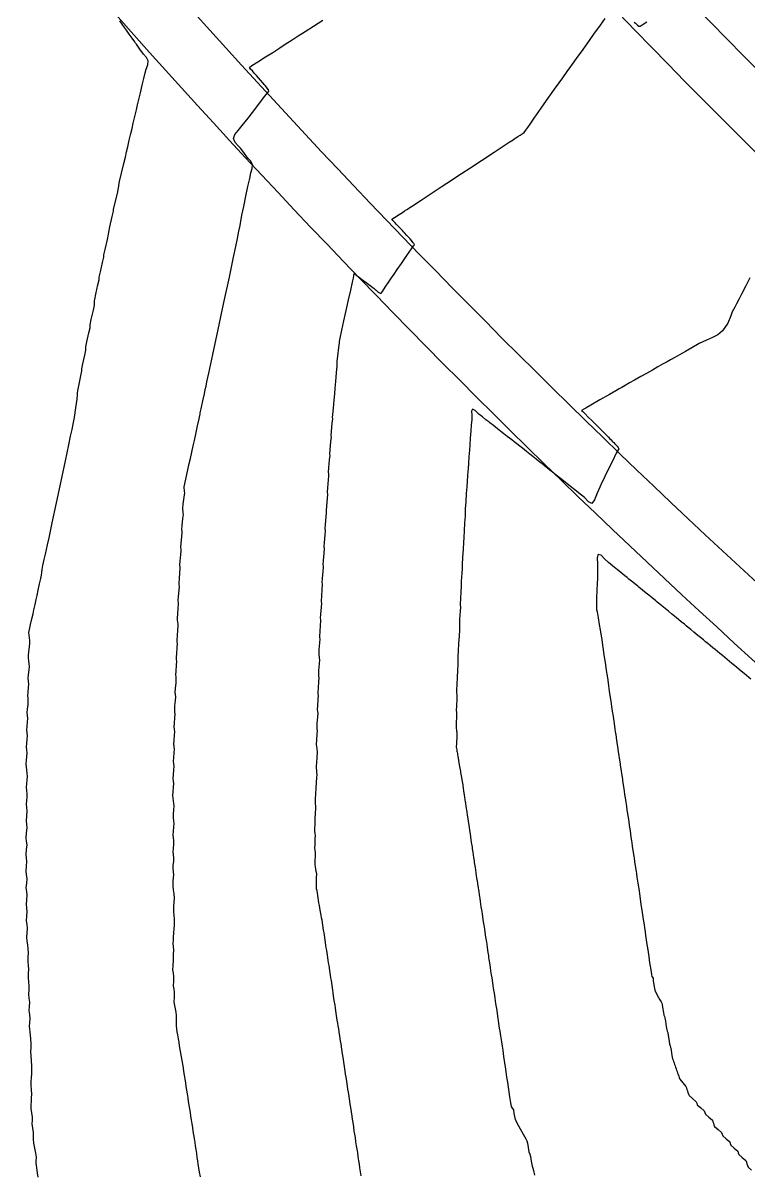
# Model space of a CAD drawing. Header units: millimetres. Extents: x 340454 to 342791, y 6993867 to 6995092.
# Drawn here: x 340884.13 to 340914.52, y 6994562.27 to 6994610.44 of the extents above; entities that cross this region are included whole.
import ezdxf

# ---------------------------------------------------------------- set-up
doc = ezdxf.new("R2010")
doc.units = ezdxf.units.MM
doc.header["$LTSCALE"] = 10
for name, color, linetype in [('T-HM-CURVA_INTERMEDIARIA', 45, 'Continuous'), ('T-HM-CURVA_MESTRA', 20, 'Continuous'), ('URB-Calçadas', 2, 'Continuous'), ('URB-Quadras', 3, 'Continuous')]:
    doc.layers.add(name, color=color, linetype=linetype)

msp = doc.modelspace()

# ---------------------------------------------------------------- linework, layer by layer
at = {"layer": 'T-HM-CURVA_INTERMEDIARIA', "color": 45, "linetype": 'Continuous', "lineweight": -3, "flags": 128}
for points, elevation in [([(340884.774, 6994562.14), (340884.745, 6994562.321), (340884.71, 6994562.529), (340884.692, 6994562.639), (340884.682, 6994562.702), (340884.689, 6994562.803), (340884.692, 6994562.972), (340884.669, 6994563.135), (340884.63, 6994563.349), (340884.592, 6994563.559), (340884.569, 6994563.721), (340884.575, 6994563.86), (340884.58, 6994563.999), (340884.551, 6994564.181), (340884.521, 6994564.367), (340884.527, 6994564.51), (340884.532, 6994564.652), (340884.503, 6994564.832), (340884.474, 6994565.016), (340884.476, 6994565.161), (340884.486, 6994565.307), (340884.495, 6994565.454), (340884.499, 6994565.604), (340884.485, 6994565.795), (340884.471, 6994565.993), (340884.477, 6994566.147), (340884.489, 6994566.302), (340884.501, 6994566.457), (340884.508, 6994566.618), (340884.5, 6994566.799), (340884.485, 6994567.007), (340884.469, 6994567.208), (340884.462, 6994567.389), (340884.473, 6994567.552), (340884.482, 6994567.714), (340884.463, 6994567.931), (340884.431, 6994568.214), (340884.412, 6994568.436), (340884.424, 6994568.603), (340884.434, 6994568.769), (340884.413, 6994568.941), (340884.392, 6994569.115), (340884.403, 6994569.285), (340884.415, 6994569.456), (340884.394, 6994569.626), (340884.374, 6994569.796), (340884.386, 6994569.971), (340884.397, 6994570.145), (340884.378, 6994570.313), (340884.358, 6994570.481), (340884.37, 6994570.659), (340884.382, 6994570.836), (340884.363, 6994571.002), (340884.344, 6994571.167), (340884.356, 6994571.35), (340884.369, 6994571.53), (340884.355, 6994571.695), (340884.332, 6994571.857), (340884.308, 6994572.018), (340884.295, 6994572.179), (340884.308, 6994572.365), (340884.322, 6994572.549), (340884.303, 6994572.708), (340884.286, 6994572.866), (340884.299, 6994573.057), (340884.313, 6994573.244), (340884.296, 6994573.4), (340884.278, 6994573.556), (340884.293, 6994573.75), (340884.307, 6994573.942), (340884.29, 6994574.095), (340884.273, 6994574.249), (340884.288, 6994574.447), (340884.303, 6994574.642), (340884.287, 6994574.793), (340884.27, 6994574.944), (340884.286, 6994575.146), (340884.301, 6994575.345), (340884.285, 6994575.494), (340884.269, 6994575.643), (340884.286, 6994575.848), (340884.302, 6994576.051), (340884.286, 6994576.197), (340884.271, 6994576.343), (340884.287, 6994576.553), (340884.304, 6994576.76), (340884.289, 6994576.903), (340884.274, 6994577.047), (340884.291, 6994577.26), (340884.308, 6994577.471), (340884.294, 6994577.612), (340884.279, 6994577.753), (340884.288, 6994577.89), (340884.306, 6994578.051), (340884.315, 6994578.185), (340884.301, 6994578.324), (340884.287, 6994578.462), (340884.296, 6994578.6), (340884.314, 6994578.767), (340884.324, 6994578.902), (340884.313, 6994579.039), (340884.296, 6994579.174), (340884.279, 6994579.308), (340884.269, 6994579.442), (340884.279, 6994579.58), (340884.298, 6994579.753), (340884.308, 6994579.889), (340884.295, 6994580.02), (340884.282, 6994580.152), (340884.292, 6994580.291), (340884.312, 6994580.469), (340884.322, 6994580.606), (340884.309, 6994580.735), (340884.297, 6994580.864), (340884.307, 6994581.004), (340884.327, 6994581.188), (340884.338, 6994581.327), (340884.326, 6994581.453), (340884.314, 6994581.579), (340884.325, 6994581.721), (340884.345, 6994581.91), (340884.356, 6994582.05), (340884.345, 6994582.173), (340884.333, 6994582.297), (340884.344, 6994582.44), (340884.365, 6994582.635), (340884.377, 6994582.776), (340884.366, 6994582.897), (340884.354, 6994583.017), (340884.366, 6994583.162), (340884.389, 6994583.363), (340884.401, 6994583.506), (340884.393, 6994583.625), (340884.379, 6994583.742), (340884.366, 6994583.859), (340884.358, 6994583.975), (340884.375, 6994584.124), (340884.405, 6994584.338), (340884.422, 6994584.484), (340884.414, 6994584.599), (340884.401, 6994584.712), (340884.387, 6994584.824), (340884.381, 6994584.935), (340884.403, 6994585.057), (340884.451, 6994585.262), (340884.508, 6994585.51), (340884.554, 6994585.718), (340884.591, 6994585.887), (340884.638, 6994586.099), (340884.685, 6994586.313), (340884.723, 6994586.486), (340884.771, 6994586.704), (340884.83, 6994586.966), (340884.88, 6994587.188), (340884.908, 6994587.325), (340884.92, 6994587.449), (340884.931, 6994587.572), (340884.964, 6994587.733), (340885.02, 6994587.981), (340885.072, 6994588.206), (340885.116, 6994588.407), (340885.161, 6994588.608), (340885.223, 6994588.897), (340885.356, 6994589.524), (340885.534, 6994590.358), (340885.728, 6994591.268), (340885.91, 6994592.123), (340886.052, 6994592.792), (340886.127, 6994593.145), (340886.188, 6994593.426), (340886.236, 6994593.65), (340886.288, 6994593.933), (340886.348, 6994594.33), (340886.396, 6994594.705), (340886.417, 6994594.889), (340886.419, 6994594.968), (340886.423, 6994595.047), (340886.466, 6994595.254), (340886.543, 6994595.611), (340886.586, 6994595.816), (340886.589, 6994595.889), (340886.592, 6994595.963), (340886.636, 6994596.174), (340886.716, 6994596.54), (340886.76, 6994596.748), (340886.763, 6994596.817), (340886.766, 6994596.886), (340886.812, 6994597.1), (340886.894, 6994597.476), (340886.94, 6994597.688), (340886.942, 6994597.752), (340886.945, 6994597.816), (340886.992, 6994598.033), (340887.078, 6994598.419), (340887.124, 6994598.635), (340887.128, 6994598.693), (340887.13, 6994598.752), (340887.132, 6994598.809), (340887.135, 6994598.866), (340887.183, 6994599.086), (340887.272, 6994599.478), (340887.32, 6994599.695), (340887.322, 6994599.747), (340887.325, 6994599.799), (340887.375, 6994600.022), (340887.466, 6994600.424), (340887.516, 6994600.645), (340887.52, 6994600.739), (340887.572, 6994600.966), (340887.666, 6994601.377), (340887.717, 6994601.602), (340887.721, 6994601.685), (340887.774, 6994601.916), (340887.871, 6994602.337), (340887.924, 6994602.566), (340887.928, 6994602.639), (340887.982, 6994602.874), (340888.082, 6994603.304), (340888.136, 6994603.538), (340888.14, 6994603.599), (340888.143, 6994603.66), (340888.178, 6994603.807), (340888.261, 6994604.154), (340888.358, 6994604.567), (340888.419, 6994604.829), (340888.468, 6994605.043), (340888.518, 6994605.264), (340888.582, 6994605.542), (340888.646, 6994605.817), (340888.696, 6994606.032), (340888.747, 6994606.248), (340888.812, 6994606.524), (340888.878, 6994606.801), (340888.929, 6994607.018), (340888.981, 6994607.236), (340889.048, 6994607.514), (340889.126, 6994607.835), (340889.196, 6994608.123), (340889.253, 6994608.357), (340889.291, 6994608.516), (340889.355, 6994608.696), (340889.372, 6994608.861), (340889.298, 6994609.001), (340889.179, 6994609.133), (340889.027, 6994609.347), (340888.934, 6994609.477), (340888.88, 6994609.554), (340888.846, 6994609.602), (340888.809, 6994609.655), (340888.703, 6994609.804), (340888.582, 6994609.976), (340888.522, 6994610.062), (340888.461, 6994610.147), (340888.386, 6994610.254), (340888.284, 6994610.399), (340888.186, 6994610.539)], 717), ([(340891.556, 6994562.152), (340891.526, 6994562.339), (340891.496, 6994562.523), (340891.471, 6994562.676), (340891.45, 6994562.82), (340891.429, 6994562.963), (340891.402, 6994563.128), (340891.375, 6994563.295), (340891.354, 6994563.441), (340891.333, 6994563.586), (340891.306, 6994563.749), (340891.279, 6994563.915), (340891.258, 6994564.063), (340891.236, 6994564.211), (340891.21, 6994564.371), (340891.183, 6994564.535), (340891.161, 6994564.685), (340891.139, 6994564.836), (340891.114, 6994564.994), (340891.087, 6994565.156), (340891.065, 6994565.308), (340891.043, 6994565.461), (340891.017, 6994565.618), (340890.991, 6994565.777), (340890.969, 6994565.932), (340890.946, 6994566.087), (340890.921, 6994566.243), (340890.895, 6994566.399), (340890.87, 6994566.555), (340890.844, 6994566.709), (340890.82, 6994566.863), (340890.794, 6994567.016), (340890.766, 6994567.173), (340890.738, 6994567.326), (340890.713, 6994567.479), (340890.689, 6994567.629), (340890.664, 6994567.78), (340890.64, 6994567.928), (340890.613, 6994568.09), (340890.591, 6994568.223), (340890.569, 6994568.344), (340890.551, 6994568.465), (340890.552, 6994568.589), (340890.558, 6994568.756), (340890.558, 6994568.901), (340890.538, 6994569.045), (340890.511, 6994569.186), (340890.484, 6994569.327), (340890.465, 6994569.468), (340890.473, 6994569.667), (340890.481, 6994569.862), (340890.458, 6994570.001), (340890.436, 6994570.14), (340890.444, 6994570.342), (340890.452, 6994570.541), (340890.43, 6994570.678), (340890.408, 6994570.814), (340890.412, 6994570.988), (340890.426, 6994571.222), (340890.438, 6994571.457), (340890.443, 6994571.639), (340890.432, 6994571.783), (340890.422, 6994571.928), (340890.426, 6994572.046), (340890.435, 6994572.186), (340890.447, 6994572.358), (340890.459, 6994572.533), (340890.469, 6994572.678), (340890.474, 6994572.799), (340890.468, 6994572.943), (340890.457, 6994573.084), (340890.446, 6994573.224), (340890.44, 6994573.364), (340890.448, 6994573.483), (340890.462, 6994573.631), (340890.468, 6994573.812), (340890.454, 6994573.992), (340890.431, 6994574.156), (340890.417, 6994574.338), (340890.424, 6994574.527), (340890.439, 6994574.682), (340890.447, 6994574.792), (340890.432, 6994574.917), (340890.417, 6994575.042), (340890.424, 6994575.182), (340890.44, 6994575.368), (340890.447, 6994575.505), (340890.433, 6994575.627), (340890.418, 6994575.75), (340890.426, 6994575.89), (340890.442, 6994576.082), (340890.45, 6994576.22), (340890.436, 6994576.34), (340890.421, 6994576.46), (340890.429, 6994576.602), (340890.446, 6994576.798), (340890.454, 6994576.938), (340890.441, 6994577.055), (340890.427, 6994577.173), (340890.435, 6994577.316), (340890.452, 6994577.518), (340890.461, 6994577.659), (340890.45, 6994577.774), (340890.435, 6994577.888), (340890.419, 6994578.001), (340890.409, 6994578.114), (340890.418, 6994578.258), (340890.435, 6994578.465), (340890.444, 6994578.607), (340890.432, 6994578.717), (340890.419, 6994578.827), (340890.429, 6994578.972), (340890.447, 6994579.185), (340890.456, 6994579.328), (340890.444, 6994579.435), (340890.432, 6994579.543), (340890.442, 6994579.689), (340890.461, 6994579.907), (340890.47, 6994580.052), (340890.459, 6994580.157), (340890.447, 6994580.262), (340890.457, 6994580.41), (340890.476, 6994580.633), (340890.486, 6994580.778), (340890.475, 6994580.881), (340890.464, 6994580.983), (340890.474, 6994581.132), (340890.494, 6994581.361), (340890.505, 6994581.508), (340890.494, 6994581.608), (340890.483, 6994581.707), (340890.494, 6994581.858), (340890.515, 6994582.092), (340890.525, 6994582.24), (340890.515, 6994582.337), (340890.505, 6994582.434), (340890.516, 6994582.587), (340890.537, 6994582.825), (340890.548, 6994582.976), (340890.538, 6994583.07), (340890.528, 6994583.164), (340890.54, 6994583.318), (340890.561, 6994583.562), (340890.573, 6994583.714), (340890.564, 6994583.805), (340890.554, 6994583.897), (340890.566, 6994584.052), (340890.588, 6994584.301), (340890.6, 6994584.455), (340890.591, 6994584.544), (340890.582, 6994584.632), (340890.594, 6994584.789), (340890.617, 6994585.044), (340890.63, 6994585.199), (340890.622, 6994585.285), (340890.612, 6994585.371), (340890.603, 6994585.455), (340890.595, 6994585.54), (340890.608, 6994585.697), (340890.632, 6994585.956), (340890.645, 6994586.112), (340890.637, 6994586.194), (340890.629, 6994586.276), (340890.642, 6994586.435), (340890.667, 6994586.699), (340890.68, 6994586.856), (340890.672, 6994586.935), (340890.664, 6994587.014), (340890.678, 6994587.175), (340890.703, 6994587.444), (340890.717, 6994587.603), (340890.71, 6994587.679), (340890.702, 6994587.756), (340890.716, 6994587.918), (340890.742, 6994588.193), (340890.756, 6994588.354), (340890.749, 6994588.427), (340890.742, 6994588.5), (340890.757, 6994588.664), (340890.784, 6994588.944), (340890.798, 6994589.107), (340890.792, 6994589.177), (340890.785, 6994589.247), (340890.8, 6994589.414), (340890.829, 6994589.7), (340890.844, 6994589.865), (340890.839, 6994589.932), (340890.832, 6994589.999), (340890.825, 6994590.066), (340890.819, 6994590.132), (340890.84, 6994590.304), (340890.879, 6994590.602), (340890.9, 6994590.773), (340890.895, 6994590.836), (340890.888, 6994590.899), (340890.881, 6994590.961), (340890.877, 6994591.024), (340890.903, 6994591.148), (340890.963, 6994591.419), (340891.036, 6994591.742), (340891.093, 6994592.003), (340891.14, 6994592.214), (340891.198, 6994592.48), (340891.257, 6994592.747), (340891.305, 6994592.964), (340891.365, 6994593.237), (340891.442, 6994593.583), (340891.508, 6994593.879), (340891.537, 6994594.014), (340891.542, 6994594.073), (340891.548, 6994594.133), (340891.584, 6994594.297), (340891.657, 6994594.624), (340891.723, 6994594.924), (340891.763, 6994595.104), (340891.795, 6994595.246), (340891.834, 6994595.425), (340891.912, 6994595.786), (340892.078, 6994596.568), (340892.3, 6994597.608), (340892.542, 6994598.743), (340892.769, 6994599.809), (340892.946, 6994600.644), (340893.039, 6994601.083), (340893.108, 6994601.416), (340893.172, 6994601.726), (340893.22, 6994601.96), (340893.241, 6994602.066), (340893.251, 6994602.145), (340893.262, 6994602.224), (340893.297, 6994602.394), (340893.372, 6994602.757), (340893.463, 6994603.191), (340893.549, 6994603.6), (340893.621, 6994603.939), (340893.669, 6994604.165), (340893.73, 6994604.349), (340893.744, 6994604.515), (340893.652, 6994604.675), (340893.547, 6994604.782), (340893.477, 6994604.878), (340893.406, 6994604.975), (340893.33, 6994605.079), (340893.242, 6994605.198), (340893.138, 6994605.3), (340893.009, 6994605.437), (340892.943, 6994605.606), (340893, 6994605.775), (340893.14, 6994605.942), (340893.311, 6994606.145), (340893.551, 6994606.464), (340893.914, 6994606.936), (340894.245, 6994607.365), (340894.391, 6994607.553), (340894.427, 6994607.588), (340894.408, 6994607.643), (340894.358, 6994607.716), (340894.326, 6994607.757), (340894.275, 6994607.82), (340894.229, 6994607.874), (340894.167, 6994607.944), (340894.072, 6994608.052), (340893.992, 6994608.143), (340893.909, 6994608.238), (340893.815, 6994608.345), (340893.736, 6994608.435), (340893.657, 6994608.511), (340893.607, 6994608.584), (340893.71, 6994608.663), (340893.961, 6994608.823), (340894.279, 6994609.021), (340894.585, 6994609.213), (340894.878, 6994609.403), (340895.11, 6994609.553), (340895.403, 6994609.743), (340895.647, 6994609.901), (340895.942, 6994610.091), (340896.286, 6994610.313), (340896.676, 6994610.564)], 716), ([(340914.556, 6994599.77), (340914.367, 6994599.408), (340914.203, 6994599.093), (340914.1, 6994598.896), (340913.991, 6994598.689), (340913.918, 6994598.552), (340913.866, 6994598.452), (340913.815, 6994598.353), (340913.755, 6994598.181), (340913.625, 6994597.874), (340913.411, 6994597.562), (340913.209, 6994597.397), (340912.987, 6994597.28), (340912.735, 6994597.169), (340912.437, 6994597.021), (340912.129, 6994596.848), (340911.853, 6994596.692), (340911.615, 6994596.557), (340911.42, 6994596.447), (340911.235, 6994596.343), (340911.087, 6994596.262), (340910.902, 6994596.158), (340910.705, 6994596.048), (340910.473, 6994595.917), (340910.23, 6994595.779), (340909.996, 6994595.647), (340909.732, 6994595.497), (340909.518, 6994595.375), (340909.335, 6994595.27), (340909.195, 6994595.19), (340909.085, 6994595.126), (340908.946, 6994595.045), (340908.684, 6994594.896), (340908.277, 6994594.664), (340907.901, 6994594.45), (340907.735, 6994594.355), (340907.687, 6994594.327), (340907.599, 6994594.278), (340907.513, 6994594.228), (340907.562, 6994594.178), (340907.645, 6994594.096), (340907.805, 6994593.936), (340907.922, 6994593.818), (340908.009, 6994593.731), (340908.095, 6994593.645), (340908.185, 6994593.555), (340908.283, 6994593.458), (340908.399, 6994593.342), (340908.551, 6994593.191), (340908.638, 6994593.104), (340908.699, 6994593.044), (340908.746, 6994592.997), (340908.794, 6994592.947), (340908.858, 6994592.88), (340908.903, 6994592.833), (340908.958, 6994592.772), (340908.995, 6994592.729), (340909.044, 6994592.669), (340909.071, 6994592.621), (340909.038, 6994592.582), (340908.964, 6994592.434), (340908.798, 6994592.098), (340908.613, 6994591.724), (340908.487, 6994591.466), (340908.409, 6994591.306), (340908.347, 6994591.179), (340908.27, 6994591.018), (340908.166, 6994590.758), (340908.052, 6994590.478), (340907.941, 6994590.334), (340907.799, 6994590.407), (340907.634, 6994590.58), (340907.509, 6994590.68), (340907.385, 6994590.779), (340907.231, 6994590.901), (340907.048, 6994591.047), (340906.895, 6994591.168), (340906.828, 6994591.222), (340906.772, 6994591.266), (340906.682, 6994591.338), (340906.518, 6994591.468), (340906.424, 6994591.542), (340906.383, 6994591.575), (340906.343, 6994591.607), (340906.185, 6994591.732), (340906.02, 6994591.863), (340905.965, 6994591.906), (340905.91, 6994591.95), (340905.768, 6994592.062), (340905.615, 6994592.183), (340905.544, 6994592.239), (340905.474, 6994592.295), (340905.349, 6994592.393), (340905.21, 6994592.503), (340905.121, 6994592.573), (340905.033, 6994592.643), (340904.929, 6994592.724), (340904.804, 6994592.822), (340904.688, 6994592.914), (340904.587, 6994592.994), (340904.492, 6994593.068), (340904.398, 6994593.142), (340904.257, 6994593.252), (340904.135, 6994593.348), (340904.063, 6994593.404), (340903.992, 6994593.461), (340903.827, 6994593.59), (340903.677, 6994593.707), (340903.631, 6994593.743), (340903.585, 6994593.779), (340903.508, 6994593.839), (340903.358, 6994593.956), (340903.213, 6994594.07), (340903.06, 6994594.22), (340902.946, 6994594.278), (340902.91, 6994594.194), (340902.912, 6994594.032), (340902.911, 6994593.837), (340902.894, 6994593.625), (340902.875, 6994593.371), (340902.851, 6994593.061), (340902.831, 6994592.784), (340902.814, 6994592.564), (340902.794, 6994592.287), (340902.774, 6994592.011), (340902.759, 6994591.792), (340902.739, 6994591.517), (340902.72, 6994591.242), (340902.705, 6994591.024), (340902.687, 6994590.75), (340902.664, 6994590.402), (340902.645, 6994590.111), (340902.637, 6994589.985), (340902.645, 6994589.916), (340902.636, 6994589.795), (340902.616, 6994589.516), (340902.593, 6994589.183), (340902.577, 6994588.915), (340902.564, 6994588.695), (340902.549, 6994588.418), (340902.529, 6994588.071), (340902.513, 6994587.78), (340902.506, 6994587.656), (340902.512, 6994587.603), (340902.5, 6994587.42), (340902.478, 6994587.082), (340902.465, 6994586.897), (340902.473, 6994586.838), (340902.461, 6994586.661), (340902.439, 6994586.332), (340902.427, 6994586.141), (340902.434, 6994586.074), (340902.44, 6994586.008), (340902.429, 6994585.819), (340902.408, 6994585.492), (340902.397, 6994585.314), (340902.401, 6994585.238), (340902.406, 6994585.16), (340902.399, 6994585.045), (340902.383, 6994584.781), (340902.364, 6994584.471), (340902.346, 6994584.165), (340902.331, 6994583.91), (340902.325, 6994583.797), (340902.332, 6994583.709), (340902.327, 6994583.598), (340902.317, 6994583.348), (340902.304, 6994583.054), (340902.291, 6994582.763), (340902.281, 6994582.519), (340902.277, 6994582.411), (340902.291, 6994582.32), (340902.285, 6994582.153), (340902.272, 6994581.852), (340902.265, 6994581.685), (340902.281, 6994581.589), (340902.275, 6994581.424), (340902.262, 6994581.128), (340902.256, 6994580.962), (340902.264, 6994580.911), (340902.273, 6994580.86), (340902.282, 6994580.809), (340902.289, 6994580.757), (340902.284, 6994580.593), (340902.272, 6994580.3), (340902.267, 6994580.135), (340902.275, 6994580.081), (340902.284, 6994580.027), (340902.293, 6994579.972), (340902.302, 6994579.917), (340902.311, 6994579.862), (340902.321, 6994579.806), (340902.33, 6994579.75), (340902.339, 6994579.693), (340902.364, 6994579.557), (340902.406, 6994579.32), (340902.431, 6994579.184), (340902.441, 6994579.126), (340902.45, 6994579.067), (340902.472, 6994578.93), (340902.511, 6994578.692), (340902.534, 6994578.555), (340902.544, 6994578.494), (340902.554, 6994578.434), (340902.574, 6994578.296), (340902.609, 6994578.057), (340902.629, 6994577.918), (340902.639, 6994577.855), (340902.649, 6994577.793), (340902.669, 6994577.656), (340902.704, 6994577.42), (340902.724, 6994577.282), (340902.735, 6994577.217), (340902.745, 6994577.152), (340902.765, 6994577.016), (340902.799, 6994576.783), (340902.819, 6994576.646), (340902.83, 6994576.579), (340902.841, 6994576.512), (340902.861, 6994576.377), (340902.894, 6994576.147), (340902.914, 6994576.011), (340902.926, 6994575.942), (340902.937, 6994575.873), (340902.956, 6994575.739), (340902.99, 6994575.511), (340903.01, 6994575.376), (340903.021, 6994575.305), (340903.033, 6994575.234), (340903.052, 6994575.101), (340903.085, 6994574.876), (340903.105, 6994574.742), (340903.117, 6994574.669), (340903.128, 6994574.596), (340903.141, 6994574.522), (340903.153, 6994574.447), (340903.172, 6994574.314), (340903.205, 6994574.092), (340903.224, 6994573.958), (340903.237, 6994573.881), (340903.249, 6994573.805), (340903.268, 6994573.673), (340903.301, 6994573.454), (340903.32, 6994573.321), (340903.333, 6994573.242), (340903.346, 6994573.163), (340903.365, 6994573.032), (340903.396, 6994572.817), (340903.416, 6994572.684), (340903.429, 6994572.603), (340903.442, 6994572.522), (340903.461, 6994572.392), (340903.492, 6994572.18), (340903.512, 6994572.048), (340903.525, 6994571.965), (340903.539, 6994571.882), (340903.558, 6994571.752), (340903.588, 6994571.543), (340903.608, 6994571.412), (340903.621, 6994571.327), (340903.635, 6994571.242), (340903.654, 6994571.113), (340903.684, 6994570.907), (340903.703, 6994570.777), (340903.718, 6994570.69), (340903.732, 6994570.603), (340903.75, 6994570.475), (340903.78, 6994570.272), (340903.799, 6994570.143), (340903.814, 6994570.054), (340903.828, 6994569.964), (340903.847, 6994569.837), (340903.876, 6994569.638), (340903.895, 6994569.509), (340903.91, 6994569.418), (340903.924, 6994569.326), (340903.943, 6994569.2), (340903.972, 6994569.004), (340903.991, 6994568.876), (340904.006, 6994568.782), (340904.021, 6994568.688), (340904.039, 6994568.563), (340904.068, 6994568.37), (340904.087, 6994568.243), (340904.103, 6994568.148), (340904.119, 6994568.054), (340904.133, 6994567.961), (340904.157, 6994567.802), (340904.184, 6994567.613), (340904.208, 6994567.457), (340904.226, 6994567.333), (340904.249, 6994567.179), (340904.271, 6994567.025), (340904.29, 6994566.902), (340904.312, 6994566.75), (340904.343, 6994566.538), (340904.375, 6994566.327), (340904.406, 6994566.118), (340904.436, 6994565.91), (340904.467, 6994565.703), (340904.497, 6994565.499), (340904.531, 6994565.241), (340904.557, 6994565.092), (340904.611, 6994565.025), (340904.665, 6994564.958), (340904.679, 6994564.807), (340904.725, 6994564.556), (340904.865, 6994564.281), (340905.067, 6994563.937), (340905.182, 6994563.743), (340905.218, 6994563.652), (340905.247, 6994563.558), (340905.277, 6994563.375), (340905.306, 6994563.191), (340905.339, 6994563.098), (340905.372, 6994563.004), (340905.405, 6994562.804), (340905.437, 6994562.603), (340905.471, 6994562.508), (340905.505, 6994562.413), (340905.537, 6994562.216)], 714), ([(340914.59, 6994582.983), (340914.504, 6994583.055), (340914.417, 6994583.128), (340914.308, 6994583.218), (340914.195, 6994583.312), (340914.103, 6994583.388), (340914.012, 6994583.464), (340913.907, 6994583.55), (340913.798, 6994583.641), (340913.702, 6994583.72), (340913.606, 6994583.8), (340913.506, 6994583.882), (340913.402, 6994583.969), (340913.298, 6994584.054), (340913.199, 6994584.136), (340913.102, 6994584.216), (340913.005, 6994584.296), (340912.895, 6994584.387), (340912.791, 6994584.472), (340912.699, 6994584.548), (340912.607, 6994584.624), (340912.492, 6994584.719), (340912.382, 6994584.809), (340912.296, 6994584.88), (340912.209, 6994584.951), (340912.088, 6994585.051), (340911.972, 6994585.146), (340911.891, 6994585.212), (340911.811, 6994585.278), (340911.683, 6994585.383), (340911.561, 6994585.483), (340911.486, 6994585.544), (340911.412, 6994585.604), (340911.278, 6994585.714), (340911.148, 6994585.82), (340911.081, 6994585.875), (340911.013, 6994585.931), (340910.872, 6994586.046), (340910.735, 6994586.158), (340910.674, 6994586.207), (340910.614, 6994586.256), (340910.465, 6994586.378), (340910.32, 6994586.496), (340910.267, 6994586.539), (340910.214, 6994586.582), (340910.057, 6994586.709), (340909.904, 6994586.833), (340909.859, 6994586.87), (340909.813, 6994586.907), (340909.649, 6994587.04), (340909.488, 6994587.171), (340909.412, 6994587.232), (340909.319, 6994587.308), (340909.154, 6994587.441), (340909.064, 6994587.514), (340909.011, 6994587.557), (340908.949, 6994587.607), (340908.807, 6994587.722), (340908.637, 6994587.859), (340908.476, 6994588.018), (340908.331, 6994588.164), (340908.211, 6994588.202), (340908.159, 6994588.062), (340908.171, 6994587.787), (340908.18, 6994587.457), (340908.17, 6994587.19), (340908.161, 6994586.977), (340908.152, 6994586.708), (340908.14, 6994586.364), (340908.132, 6994586.071), (340908.128, 6994585.946), (340908.137, 6994585.894), (340908.156, 6994585.792), (340908.199, 6994585.553), (340908.249, 6994585.268), (340908.288, 6994585.042), (340908.318, 6994584.861), (340908.353, 6994584.633), (340908.388, 6994584.404), (340908.414, 6994584.22), (340908.448, 6994583.988), (340908.482, 6994583.758), (340908.509, 6994583.575), (340908.543, 6994583.345), (340908.576, 6994583.114), (340908.603, 6994582.932), (340908.637, 6994582.701), (340908.671, 6994582.471), (340908.698, 6994582.289), (340908.732, 6994582.059), (340908.766, 6994581.829), (340908.793, 6994581.646), (340908.827, 6994581.417), (340908.87, 6994581.124), (340908.906, 6994580.88), (340908.922, 6994580.775), (340908.93, 6994580.724), (340908.938, 6994580.671), (340908.961, 6994580.517), (340909.003, 6994580.233), (340909.025, 6994580.078), (340909.034, 6994580.022), (340909.057, 6994579.869), (340909.098, 6994579.587), (340909.121, 6994579.434), (340909.131, 6994579.373), (340909.153, 6994579.221), (340909.194, 6994578.942), (340909.216, 6994578.789), (340909.227, 6994578.724), (340909.249, 6994578.573), (340909.29, 6994578.297), (340909.312, 6994578.146), (340909.323, 6994578.076), (340909.345, 6994577.926), (340909.386, 6994577.653), (340909.408, 6994577.502), (340909.42, 6994577.429), (340909.442, 6994577.28), (340909.481, 6994577.009), (340909.503, 6994576.86), (340909.516, 6994576.782), (340909.538, 6994576.634), (340909.577, 6994576.366), (340909.599, 6994576.218), (340909.612, 6994576.135), (340909.634, 6994575.989), (340909.673, 6994575.723), (340909.695, 6994575.576), (340909.709, 6994575.49), (340909.73, 6994575.344), (340909.769, 6994575.081), (340909.79, 6994574.935), (340909.805, 6994574.844), (340909.826, 6994574.699), (340909.865, 6994574.44), (340909.886, 6994574.294), (340909.902, 6994574.2), (340909.916, 6994574.107), (340909.947, 6994573.9), (340909.983, 6994573.655), (340910.011, 6994573.462), (340910.034, 6994573.309), (340910.062, 6994573.118), (340910.091, 6994572.927), (340910.113, 6994572.776), (340910.141, 6994572.588), (340910.169, 6994572.4), (340910.191, 6994572.25), (340910.218, 6994572.065), (340910.246, 6994571.879), (340910.267, 6994571.732), (340910.294, 6994571.548), (340910.321, 6994571.366), (340910.343, 6994571.22), (340910.37, 6994571.039), (340910.403, 6994570.812), (340910.43, 6994570.622), (340910.444, 6994570.537), (340910.505, 6994570.461), (340910.511, 6994570.373), (340910.53, 6994570.183), (340910.58, 6994569.963), (340910.678, 6994569.747), (340910.789, 6994569.561), (340910.845, 6994569.474), (340910.864, 6994569.421), (340910.882, 6994569.368), (340910.902, 6994569.246), (340910.935, 6994569.033), (340910.956, 6994568.911), (340910.975, 6994568.857), (340910.994, 6994568.802), (340911.016, 6994568.669), (340911.053, 6994568.437), (340911.075, 6994568.303), (340911.095, 6994568.248), (340911.114, 6994568.192), (340911.136, 6994568.06), (340911.173, 6994567.83), (340911.195, 6994567.698), (340911.215, 6994567.64), (340911.236, 6994567.583), (340911.258, 6994567.452), (340911.294, 6994567.225), (340911.316, 6994567.093), (340911.337, 6994567.034), (340911.358, 6994566.975), (340911.379, 6994566.916), (340911.401, 6994566.856), (340911.422, 6994566.796), (340911.443, 6994566.736), (340911.465, 6994566.675), (340911.487, 6994566.614), (340911.508, 6994566.553), (340911.53, 6994566.491), (340911.552, 6994566.429), (340911.575, 6994566.367), (340911.595, 6994566.303), (340911.619, 6994566.241), (340911.746, 6994566.088), (340911.873, 6994565.935), (340911.896, 6994565.873), (340911.918, 6994565.808), (340911.94, 6994565.744), (340911.963, 6994565.68), (340911.984, 6994565.614), (340912.009, 6994565.55), (340912.156, 6994565.423), (340912.304, 6994565.295), (340912.327, 6994565.23), (340912.35, 6994565.164), (340912.497, 6994565.037), (340912.644, 6994564.91), (340912.667, 6994564.844), (340912.69, 6994564.778), (340912.837, 6994564.652), (340912.984, 6994564.525), (340913.009, 6994564.459), (340913.03, 6994564.392), (340913.051, 6994564.323), (340913.076, 6994564.257), (340913.223, 6994564.131), (340913.369, 6994564.004), (340913.392, 6994563.936), (340913.415, 6994563.869), (340913.562, 6994563.743), (340913.708, 6994563.616), (340913.731, 6994563.548), (340913.754, 6994563.48), (340913.9, 6994563.354), (340914.046, 6994563.228), (340914.069, 6994563.159), (340914.092, 6994563.09), (340914.237, 6994562.965), (340914.383, 6994562.839), (340914.408, 6994562.771), (340914.429, 6994562.7), (340914.45, 6994562.628), (340914.476, 6994562.559), (340914.621, 6994562.434)], 713)]:
    msp.add_lwpolyline(points, dxfattribs=dict(at, elevation=elevation))
at = {"layer": 'T-HM-CURVA_MESTRA', "color": 20, "linetype": 'Continuous', "lineweight": -3, "elevation": 715, "flags": 128}
for points in [[(340898.287, 6994562.192), (340898.262, 6994562.362), (340898.237, 6994562.532), (340898.214, 6994562.675), (340898.191, 6994562.817), (340898.166, 6994562.991), (340898.14, 6994563.162), (340898.118, 6994563.302), (340898.095, 6994563.442), (340898.069, 6994563.619), (340898.044, 6994563.793), (340898.022, 6994563.931), (340898, 6994564.068), (340897.973, 6994564.247), (340897.947, 6994564.424), (340897.925, 6994564.559), (340897.904, 6994564.695), (340897.877, 6994564.876), (340897.851, 6994565.055), (340897.829, 6994565.189), (340897.808, 6994565.322), (340897.781, 6994565.506), (340897.754, 6994565.688), (340897.733, 6994565.819), (340897.712, 6994565.95), (340897.684, 6994566.136), (340897.657, 6994566.32), (340897.636, 6994566.45), (340897.616, 6994566.579), (340897.588, 6994566.767), (340897.56, 6994566.954), (340897.54, 6994567.081), (340897.519, 6994567.208), (340897.491, 6994567.399), (340897.464, 6994567.588), (340897.443, 6994567.712), (340897.423, 6994567.837), (340897.395, 6994568.031), (340897.367, 6994568.222), (340897.347, 6994568.346), (340897.327, 6994568.468), (340897.307, 6994568.588), (340897.288, 6994568.709), (340897.259, 6994568.905), (340897.231, 6994569.098), (340897.212, 6994569.217), (340897.192, 6994569.336), (340897.163, 6994569.534), (340897.135, 6994569.73), (340897.116, 6994569.846), (340897.097, 6994569.963), (340897.068, 6994570.163), (340897.038, 6994570.361), (340897.02, 6994570.476), (340897.001, 6994570.59), (340896.972, 6994570.793), (340896.942, 6994570.994), (340896.924, 6994571.106), (340896.906, 6994571.219), (340896.876, 6994571.424), (340896.846, 6994571.627), (340896.828, 6994571.737), (340896.81, 6994571.847), (340896.78, 6994572.055), (340896.75, 6994572.261), (340896.732, 6994572.369), (340896.714, 6994572.477), (340896.681, 6994572.683), (340896.647, 6994572.888), (340896.63, 6994572.994), (340896.613, 6994573.1), (340896.575, 6994573.306), (340896.539, 6994573.51), (340896.521, 6994573.614), (340896.505, 6994573.718), (340896.488, 6994573.821), (340896.471, 6994573.923), (340896.453, 6994574.03), (340896.438, 6994574.125), (340896.423, 6994574.208), (340896.41, 6994574.291), (340896.413, 6994574.436), (340896.421, 6994574.675), (340896.424, 6994574.829), (340896.409, 6994574.927), (340896.392, 6994575.023), (340896.374, 6994575.119), (340896.361, 6994575.215), (340896.365, 6994575.359), (340896.376, 6994575.583), (340896.381, 6994575.726), (340896.366, 6994575.819), (340896.35, 6994575.912), (340896.355, 6994576.058), (340896.367, 6994576.287), (340896.372, 6994576.43), (340896.357, 6994576.521), (340896.343, 6994576.612), (340896.345, 6994576.717), (340896.354, 6994576.908), (340896.365, 6994577.138), (340896.375, 6994577.37), (340896.384, 6994577.566), (340896.387, 6994577.674), (340896.381, 6994577.768), (340896.374, 6994577.862), (340896.379, 6994577.972), (340896.391, 6994578.173), (340896.406, 6994578.414), (340896.421, 6994578.66), (340896.434, 6994578.868), (340896.44, 6994578.98), (340896.435, 6994579.071), (340896.429, 6994579.161), (340896.423, 6994579.25), (340896.418, 6994579.339), (340896.428, 6994579.474), (340896.446, 6994579.707), (340896.454, 6994579.91), (340896.438, 6994580.075), (340896.422, 6994580.239), (340896.431, 6994580.446), (340896.45, 6994580.684), (340896.46, 6994580.815), (340896.45, 6994580.893), (340896.441, 6994580.97), (340896.451, 6994581.129), (340896.47, 6994581.397), (340896.48, 6994581.554), (340896.471, 6994581.629), (340896.462, 6994581.703), (340896.472, 6994581.864), (340896.492, 6994582.136), (340896.502, 6994582.296), (340896.493, 6994582.367), (340896.485, 6994582.439), (340896.495, 6994582.601), (340896.516, 6994582.879), (340896.526, 6994583.04), (340896.518, 6994583.109), (340896.51, 6994583.178), (340896.521, 6994583.342), (340896.542, 6994583.625), (340896.553, 6994583.787), (340896.546, 6994583.854), (340896.538, 6994583.919), (340896.529, 6994583.984), (340896.523, 6994584.05), (340896.534, 6994584.214), (340896.556, 6994584.5), (340896.567, 6994584.664), (340896.56, 6994584.726), (340896.553, 6994584.788), (340896.565, 6994584.955), (340896.587, 6994585.246), (340896.599, 6994585.411), (340896.592, 6994585.471), (340896.586, 6994585.53), (340896.598, 6994585.698), (340896.621, 6994585.994), (340896.633, 6994586.161), (340896.627, 6994586.218), (340896.621, 6994586.275), (340896.633, 6994586.445), (340896.657, 6994586.746), (340896.669, 6994586.915), (340896.664, 6994586.968), (340896.658, 6994587.022), (340896.671, 6994587.194), (340896.695, 6994587.5), (340896.708, 6994587.671), (340896.703, 6994587.721), (340896.697, 6994587.772), (340896.71, 6994587.946), (340896.736, 6994588.257), (340896.749, 6994588.43), (340896.739, 6994588.525), (340896.753, 6994588.701), (340896.778, 6994589.017), (340896.792, 6994589.192), (340896.783, 6994589.281), (340896.797, 6994589.459), (340896.823, 6994589.78), (340896.838, 6994589.957), (340896.829, 6994590.04), (340896.844, 6994590.22), (340896.871, 6994590.546), (340896.885, 6994590.725), (340896.878, 6994590.802), (340896.893, 6994590.984), (340896.921, 6994591.315), (340896.936, 6994591.496), (340896.929, 6994591.567), (340896.921, 6994591.638), (340896.937, 6994591.82), (340896.966, 6994592.153), (340896.982, 6994592.335), (340896.975, 6994592.4), (340896.992, 6994592.584), (340897.021, 6994592.922), (340897.038, 6994593.106), (340897.032, 6994593.164), (340897.048, 6994593.351), (340897.079, 6994593.694), (340897.096, 6994593.88), (340897.091, 6994593.932), (340897.102, 6994594.05), (340897.127, 6994594.327), (340897.156, 6994594.657), (340897.179, 6994594.926), (340897.196, 6994595.153), (340897.219, 6994595.438), (340897.25, 6994595.794), (340897.276, 6994596.094), (340897.287, 6994596.223), (340897.281, 6994596.289), (340897.306, 6994596.491), (340897.352, 6994596.86), (340897.377, 6994597.061), (340897.373, 6994597.112), (340897.404, 6994597.252), (340897.477, 6994597.582), (340897.564, 6994597.975), (340897.633, 6994598.287), (340897.689, 6994598.541), (340897.759, 6994598.86), (340897.847, 6994599.261), (340897.922, 6994599.601), (340897.96, 6994599.769), (340897.981, 6994599.878), (340898, 6994599.953), (340898.041, 6994599.925), (340898.083, 6994599.891), (340898.155, 6994599.836), (340898.214, 6994599.791), (340898.344, 6994599.692), (340898.496, 6994599.577), (340898.713, 6994599.413), (340898.827, 6994599.326), (340898.868, 6994599.294), (340898.91, 6994599.263), (340898.991, 6994599.183), (340899.103, 6994599.116), (340899.181, 6994599.198), (340899.297, 6994599.382), (340899.438, 6994599.603), (340899.562, 6994599.783), (340899.667, 6994599.936), (340899.799, 6994600.127), (340899.974, 6994600.378), (340900.201, 6994600.705), (340900.398, 6994600.989), (340900.483, 6994601.111), (340900.519, 6994601.151), (340900.492, 6994601.208), (340900.453, 6994601.261), (340900.421, 6994601.3), (340900.388, 6994601.341), (340900.335, 6994601.402), (340900.291, 6994601.449), (340900.199, 6994601.549), (340900.099, 6994601.657), (340900.055, 6994601.705), (340900.011, 6994601.752), (340899.884, 6994601.889), (340899.756, 6994602.028), (340899.711, 6994602.077), (340899.665, 6994602.126), (340899.612, 6994602.177), (340899.572, 6994602.227), (340899.675, 6994602.302), (340899.875, 6994602.43), (340900.014, 6994602.517), (340900.106, 6994602.578), (340900.199, 6994602.64), (340900.393, 6994602.767), (340900.795, 6994603.029), (340901.259, 6994603.332), (340901.635, 6994603.579), (340901.874, 6994603.736), (340902.06, 6994603.859), (340902.246, 6994603.983), (340902.485, 6994604.14), (340902.829, 6994604.366), (340903.324, 6994604.692), (340903.848, 6994605.035), (340904.276, 6994605.316), (340904.486, 6994605.454), (340904.643, 6994605.557), (340904.737, 6994605.618), (340904.789, 6994605.652), (340904.842, 6994605.686), (340904.944, 6994605.743), (340905.102, 6994605.857), (340905.183, 6994605.954), (340905.259, 6994606.071), (340905.353, 6994606.214), (340905.528, 6994606.463), (340905.823, 6994606.881), (340906.141, 6994607.331), (340906.384, 6994607.675), (340906.572, 6994607.939), (340906.721, 6994608.148), (340906.91, 6994608.411), (340907.063, 6994608.627), (340907.194, 6994608.811), (340907.33, 6994609.002), (340907.501, 6994609.241), (340907.741, 6994609.576), (340908.028, 6994609.974), (340908.301, 6994610.353), (340908.502, 6994610.632)], [(340909.707, 6994610.481), (340909.764, 6994610.428), (340909.803, 6994610.393), (340909.856, 6994610.348), (340909.909, 6994610.31), (340909.969, 6994610.309), (340910.051, 6994610.363), (340910.24, 6994610.491)]]:
    msp.add_lwpolyline(points, dxfattribs=at)
at = {"layer": 'URB-Calçadas', "lineweight": 0}
for points in [[(340921.742, 6994700.481, 0.094654), (340991.015, 6994625.824, -0.393922), (340992.278, 6994619.122), (340962.536, 6994572.131, -0.431332), (340955.397, 6994570.742, -0.094281), (340868.599, 6994661.986, -0.395176), (340869.824, 6994668.711), (340914.527, 6994701.845, -0.437425)], [(340947.007, 6994560.764, -0.090606), (340859.912, 6994651.512, 0.43018), (340849.186, 6994653.399), (340808.98, 6994623.567, 0.451105), (340807.636, 6994613.645, 0.090816), (340911.779, 6994506.658, 0.478228), (340922.171, 6994508.353), (340948.954, 6994550.671, 0.396473)]]:
    msp.add_lwpolyline(points, format="xyb", close=True, dxfattribs=at)
msp.add_lwpolyline([(340906.482, 6994496.93, -0.090947), (340799.111, 6994606.609, 0.475649), (340788.845, 6994608.722), (340739.93, 6994572.502, 0.267986), (340737.938, 6994567.915, -0.173456), (340714.47, 6994467.492, 0.151029)], format="xyb", dxfattribs=at)
at = {"layer": 'URB-Quadras', "color": 252, "lineweight": 0}
for points in [[(340916.015, 6994699.837, -0.34802), (340919.199, 6994698.89, 0.094654), (340989.238, 6994623.407, -0.296347), (340990.165, 6994620.459), (340960.424, 6994573.468, -0.431332), (340956.854, 6994572.773, -0.094281), (340870.7, 6994663.34, -0.395176), (340871.313, 6994666.703)], [(340912.937, 6994508.288, -0.090816), (340809.297, 6994614.759, -0.400356), (340810.47, 6994621.559), (340850.676, 6994651.391, -0.43018), (340857.826, 6994650.133, 0.090606), (340945.543, 6994558.736, -0.396473), (340946.842, 6994552.008), (340920.058, 6994509.69, -0.42996)]]:
    msp.add_lwpolyline(points, format="xyb", close=True, dxfattribs=at)
msp.add_lwpolyline([(340815.241, 6994491.926, 0.038213), (340872.813, 6994444.815, 0.427498), (340879.9, 6994446.24), (340906.67, 6994488.537, 0.399537), (340905.329, 6994495.296, -0.090947), (340797.453, 6994605.491, 0.427165), (340790.332, 6994606.713), (340742.106, 6994571.002, 0.26508), (340740.108, 6994566.469, -0.172307), (340715.611, 6994465.576, -0.089172), (340715.611, 6994465.576, -2.016247), (340701.917, 6994473.704, 0.157194), (340704.27, 6994475.674, 0.197995), (340722.466, 6994581.029, 0.104869), (340721.604, 6994582.915), (340685.606, 6994631.482, 0.2535), (340684.742, 6994631.884, -0.18056), (340678.012, 6994633.945)], format="xyb", dxfattribs=at)

doc.saveas('drawing.dxf')
